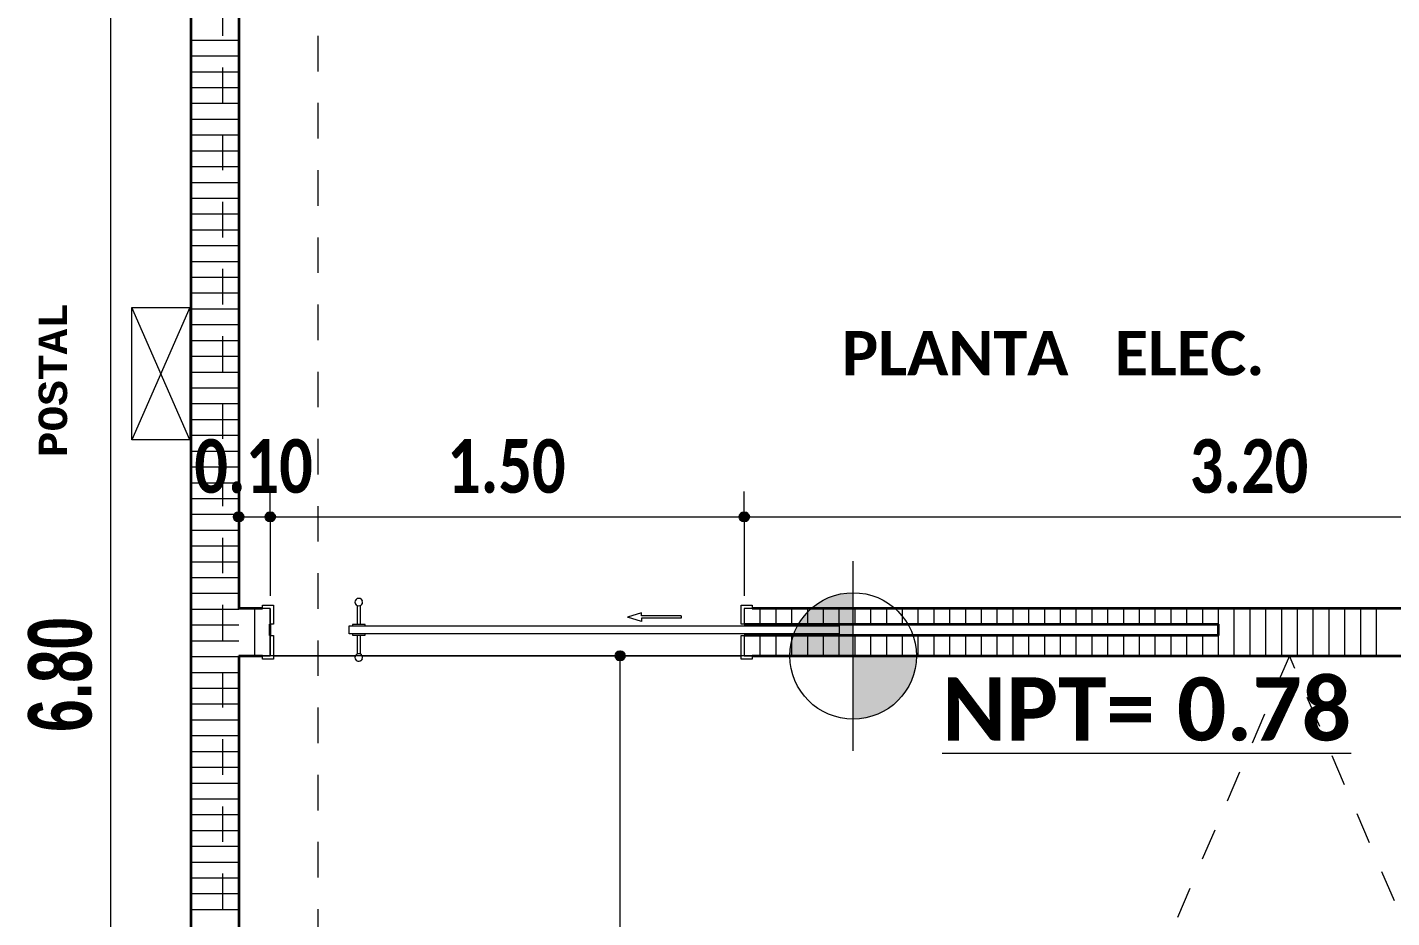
# Model space of a CAD drawing. Header units: metres. Extents: x -144 to 1000, y -717 to 29.
# Drawn here: x 229.079 to 233.397, y -564.701 to -561.885 of the extents above; entities that cross this region are included whole.
import ezdxf

# ---------------------------------------------------------------- set-up
doc = ezdxf.new("R2010")
doc.units = ezdxf.units.M
doc.linetypes.add('Basculante', pattern=[0.11625, 0.075, -0.04125])
doc.linetypes.add('basculante modificado', pattern=[0.18, 0.1125, -0.0675])
doc.layers.get('0').update_dxf_attribs({"color": 1})
for name, color, linetype, lineweight in [('A-ANNO-DIMS', 1, 'Continuous', 9), ('A-DETL', 1, 'Continuous', 9), ('A-DETL-THIN', 1, 'Continuous', 9), ('A-DOOR', 1, 'Continuous', 9), ('A-FLOR', 2, 'Continuous', 9), ('A-WALL', 4, 'Continuous', 9), ('G-ANNO-DIMS', 1, 'Continuous', 9), ('G-ANNO-TEXT', 2, 'Continuous', 9)]:
    doc.layers.add(name, color=color, linetype=linetype, lineweight=lineweight)
doc.layers.add('A-WALL-PATT', color=7, linetype='Continuous', lineweight=35, true_color=0x9c9c9c)
doc.styles.add('Britannic Bold_B_3', font='', dxfattribs={"width": 0.7})
doc.styles.add('Calibri_B', font='calibrib.ttf', dxfattribs={"height": 0.165})
doc.styles.add('Calibri_B_10', font='calibrib.ttf', dxfattribs={"width": 0.8, "height": 0.17})
doc.styles.add('Calibri_B_5', font='calibrib.ttf', dxfattribs={"height": 0.66})
doc.styles.add('Courier New_B_1', font='courbd.ttf', dxfattribs={"width": 1.2, "height": 0.21})
doc.styles.get('Britannic Bold_B_3').set_extended_font_data('Britannic Bold', bold=True)

# ---------------------------------------------------------------- blocks, each defined once
blk = doc.blocks.new('W')
at = {"layer": 'A-ANNO-DIMS', "lineweight": 25}
h = blk.add_hatch(color=256, dxfattribs=at)
edge = h.paths.add_edge_path()
edge.add_arc((227.249, -501.9153), 0.015, 0, 360)
h = blk.add_hatch(color=256, dxfattribs=at)
edge = h.paths.add_edge_path()
edge.add_arc((227.349, -501.9153), 0.015, 0, 360)
h = blk.add_hatch(color=256, dxfattribs=at)
edge = h.paths.add_edge_path()
edge.add_arc((227.349, -501.9153), 0.015, 0, 360)
h = blk.add_hatch(color=256, dxfattribs=at)
edge = h.paths.add_edge_path()
edge.add_arc((228.849, -501.9153), 0.015, 0, 360)
h = blk.add_hatch(color=256, dxfattribs=at)
edge = h.paths.add_edge_path()
edge.add_arc((228.849, -501.9153), 0.015, 0, 360)
at = {"layer": 'A-ANNO-DIMS', "lineweight": 25, "true_color": 0x004080}
h = blk.add_hatch(color=156, dxfattribs=at)
edge = h.paths.add_edge_path()
edge.add_arc((228.4561, -502.3554), 0.015, 0, 360)
at = {"layer": 'G-ANNO-DIMS'}
h = blk.add_hatch(color=256, dxfattribs=at)
edge = h.paths.add_edge_path()
edge.add_line((229.1935, -502.3554), (228.9935, -502.3554))
edge.add_arc((229.1935, -502.3554), 0.2, 90, 180, ccw=False)
edge.add_line((229.1935, -502.1554), (229.1935, -502.3554))
h = blk.add_hatch(color=256, dxfattribs=at)
edge = h.paths.add_edge_path()
edge.add_line((229.1935, -502.3554), (229.3935, -502.3554))
edge.add_arc((229.1935, -502.3554), 0.2, 270, 360, ccw=False)
edge.add_line((229.1935, -502.5554), (229.1935, -502.3554))
at = {"layer": 'A-ANNO-DIMS', "color": 118, "true_color": 0x00592d}
blk.add_line((226.8431, -498.9064), (226.8431, -505.7064), dxfattribs=at)
at = {"layer": 'A-ANNO-DIMS'}
for p, q in [((227.249, -501.9153), (227.249, -501.6653)), ((227.349, -501.9153), (227.349, -501.8353)), ((227.349, -501.9153), (227.349, -501.8353)), ((228.849, -501.9153), (228.849, -501.8353)), ((228.849, -501.9153), (228.849, -501.8353)), ((227.249, -501.9153), (227.349, -501.9153)), ((227.249, -501.9153), (227.249, -501.9953)), ((227.349, -501.9153), (227.349, -502.1653)), ((227.349, -501.9153), (228.849, -501.9153)), ((227.349, -501.9153), (227.349, -502.1653)), ((228.849, -501.9153), (228.849, -502.1653)), ((228.849, -501.9153), (232.049, -501.9153)), ((228.849, -501.9153), (228.849, -502.1653))]:
    blk.add_line(p, q, dxfattribs=at)
at = {"layer": 'A-ANNO-DIMS', "color": 156, "true_color": 0x004080}
for p, q in [((228.4561, -502.3554), (227.9561, -502.3554)), ((228.4561, -505.7064), (228.4561, -502.3554)), ((228.4561, -502.3554), (228.5361, -502.3554))]:
    blk.add_line(p, q, dxfattribs=at)
at = {"layer": 'A-ANNO-DIMS', "lineweight": 25}
for centre in [(227.249, -501.9153), (227.349, -501.9153), (227.349, -501.9153), (228.849, -501.9153), (228.849, -501.9153)]:
    blk.add_circle(centre, 0.015, dxfattribs=at)
at = {"layer": 'A-ANNO-DIMS', "color": 156, "lineweight": 25, "true_color": 0x004080}
blk.add_circle((228.4561, -502.3554), 0.015, dxfattribs=at)
at = {"layer": 'A-DETL', "color": 7, "linetype": 'basculante modificado'}
for p, q in [((227.199, -505.7064), (227.199, -498.9064)), ((227.499, -498.9064), (227.499, -505.7064))]:
    blk.add_line(p, q, dxfattribs=at)
at = {"layer": 'A-DETL', "color": 9, "linetype": 'Basculante', "true_color": 0xc0c0c0}
for p, q in [((230.574, -502.3554), (227.2488, -510.1165)), ((233.8989, -510.1165), (230.574, -502.3554))]:
    blk.add_line(p, q, dxfattribs=at)
at = {"layer": 'A-DETL-THIN'}
for p, q in [((226.911, -501.2529), (227.094, -501.2529)), ((226.911, -501.6719), (226.911, -501.2529)), ((227.094, -501.2529), (226.911, -501.6719)), ((227.094, -501.6719), (226.911, -501.2529)), ((227.094, -501.2529), (227.094, -501.6719)), ((227.094, -501.6719), (226.911, -501.6719)), ((232.049, -502.3554), (227.249, -502.3554)), ((227.249, -502.3554), (227.249, -505.7064))]:
    blk.add_line(p, q, dxfattribs=at)
at = {"layer": 'A-DOOR', "lineweight": 15}
for p, q in [((227.324, -502.1954), (227.359, -502.1954)), ((227.324, -502.2054), (227.324, -502.1954)), ((227.349, -502.2054), (227.324, -502.2054)), ((227.349, -502.2554), (227.349, -502.2054)), ((227.359, -502.1954), (227.359, -502.2554)), ((228.839, -502.1954), (228.874, -502.1954)), ((228.839, -502.2554), (228.839, -502.1954)), ((228.849, -502.2054), (228.849, -502.2554)), ((228.874, -502.2054), (228.849, -502.2054)), ((228.874, -502.1954), (228.874, -502.2054)), ((227.359, -502.2554), (227.349, -502.2554)), ((227.599, -502.2854), (227.599, -502.2604)), ((227.599, -502.2604), (229.149, -502.2604)), ((228.849, -502.2554), (228.839, -502.2554)), ((229.149, -502.2604), (229.149, -502.2854)), ((227.349, -502.3554), (227.349, -502.2904)), ((227.349, -502.2904), (227.359, -502.2904)), ((227.359, -502.2904), (227.359, -502.3654)), ((229.149, -502.2854), (227.599, -502.2854)), ((228.839, -502.3654), (228.839, -502.2904)), ((228.839, -502.2904), (228.849, -502.2904)), ((228.849, -502.2904), (228.849, -502.3554)), ((227.324, -502.3554), (227.349, -502.3554)), ((227.324, -502.3654), (227.324, -502.3554)), ((228.849, -502.3554), (228.874, -502.3554)), ((228.874, -502.3554), (228.874, -502.3654)), ((227.359, -502.3654), (227.324, -502.3654)), ((228.874, -502.3654), (228.839, -502.3654))]:
    blk.add_line(p, q, dxfattribs=at)
at = {"layer": 'A-DOOR'}
for p, q in [((227.624, -502.1959), (227.624, -502.2564)), ((227.634, -502.2564), (227.634, -502.196)), ((228.524, -502.2187), (228.479, -502.2324)), ((228.524, -502.2461), (228.479, -502.2324)), ((228.524, -502.2287), (228.524, -502.2187)), ((228.649, -502.2287), (228.524, -502.2287)), ((228.649, -502.2287), (228.649, -502.2361)), ((227.609, -502.2564), (227.609, -502.2604)), ((227.609, -502.2564), (227.609, -502.2604)), ((227.6097, -502.2564), (227.609, -502.2564)), ((227.649, -502.2564), (227.609, -502.2564)), ((227.6097, -502.2564), (227.609, -502.2564)), ((227.6097, -502.2564), (227.609, -502.2564)), ((227.649, -502.2564), (227.6483, -502.2564)), ((227.649, -502.2564), (227.6483, -502.2564)), ((227.649, -502.2564), (227.6483, -502.2564)), ((227.649, -502.2604), (227.649, -502.2564)), ((227.649, -502.2604), (227.649, -502.2564)), ((228.524, -502.2361), (228.524, -502.2461)), ((228.649, -502.2361), (228.524, -502.2361)), ((227.609, -502.2854), (227.609, -502.2894)), ((227.609, -502.2854), (227.609, -502.2894)), ((227.609, -502.2894), (227.649, -502.2894)), ((227.609, -502.2894), (227.6097, -502.2894)), ((227.609, -502.2894), (227.6097, -502.2894)), ((227.609, -502.2894), (227.6097, -502.2894)), ((227.624, -502.2894), (227.624, -502.3499)), ((227.634, -502.3497), (227.634, -502.2894)), ((227.6483, -502.2894), (227.649, -502.2894)), ((227.6483, -502.2894), (227.649, -502.2894)), ((227.6483, -502.2894), (227.649, -502.2894)), ((227.649, -502.2894), (227.649, -502.2854)), ((227.649, -502.2894), (227.649, -502.2854))]:
    blk.add_line(p, q, dxfattribs=at)
for centre, start, end in [((227.629, -502.1854), 0, 180), ((227.629, -502.1854), 180, 0), ((227.629, -502.1854), 180, 210), ((227.629, -502.1854), 90, 150), ((227.629, -502.1854), 49.2436, 75), ((227.629, -502.1854), 15, 45), ((227.629, -502.1854), 330, 0), ((227.629, -502.1854), 225, 246.0658), ((227.629, -502.1854), 293.9342, 300), ((227.629, -502.3604), 0, 180), ((227.629, -502.3604), 150, 180), ((227.629, -502.3604), 180, 0), ((227.629, -502.3604), 113.9342, 135), ((227.629, -502.3604), 60, 66.0658), ((227.629, -502.3604), 0, 30), ((227.629, -502.3604), 210, 270), ((227.629, -502.3604), 285, 310.7564), ((227.629, -502.3604), 315, 345)]:
    blk.add_arc(centre, 0.012, start, end, dxfattribs=at)
at = {"layer": 'A-FLOR'}
for p, q in [((227.359, -502.3554), (227.6183, -502.3554)), ((227.6396, -502.3554), (228.839, -502.3554))]:
    blk.add_line(p, q, dxfattribs=at)
at = {"layer": 'A-WALL', "lineweight": 35}
for p, q in [((227.099, -505.7064), (227.099, -498.9104)), ((227.249, -498.9104), (227.249, -502.2054)), ((227.324, -502.2054), (227.249, -502.2054)), ((232.049, -502.2054), (228.874, -502.2054)), ((227.349, -502.2904), (227.349, -502.2554)), ((228.849, -502.2554), (230.349, -502.2554)), ((230.349, -502.2554), (230.349, -502.2904)), ((230.349, -502.2904), (228.849, -502.2904)), ((227.249, -502.3554), (227.249, -503.4092)), ((227.249, -502.3554), (227.324, -502.3554)), ((228.874, -502.3554), (232.049, -502.3554))]:
    blk.add_line(p, q, dxfattribs=at)
at = {"layer": 'A-WALL-PATT', "color": 8, "lineweight": 5, "true_color": 0x727272}
for p, q in [((227.249, -500.4085), (227.099, -500.4085)), ((227.249, -500.4585), (227.099, -500.4585)), ((227.249, -500.5085), (227.099, -500.5085)), ((227.249, -500.5585), (227.099, -500.5585)), ((227.249, -500.6085), (227.099, -500.6085)), ((227.249, -500.6585), (227.099, -500.6585)), ((227.249, -500.7085), (227.099, -500.7085)), ((227.249, -500.7585), (227.099, -500.7585)), ((227.249, -500.8085), (227.099, -500.8085)), ((227.249, -500.8585), (227.099, -500.8585)), ((227.249, -500.9085), (227.099, -500.9085)), ((227.249, -500.9585), (227.099, -500.9585)), ((227.249, -501.0085), (227.099, -501.0085)), ((227.249, -501.0585), (227.099, -501.0585)), ((227.249, -501.1085), (227.099, -501.1085)), ((227.249, -501.1585), (227.099, -501.1585)), ((227.249, -501.2085), (227.099, -501.2085)), ((227.249, -501.2585), (227.099, -501.2585)), ((227.249, -501.3085), (227.099, -501.3085)), ((227.249, -501.3585), (227.099, -501.3585)), ((227.249, -501.4085), (227.099, -501.4085)), ((227.249, -501.4585), (227.099, -501.4585)), ((227.249, -501.5085), (227.099, -501.5085)), ((227.249, -501.5585), (227.099, -501.5585)), ((227.249, -501.6085), (227.099, -501.6085)), ((227.249, -501.6585), (227.099, -501.6585)), ((227.249, -501.7085), (227.099, -501.7085)), ((227.249, -501.7585), (227.099, -501.7585)), ((227.249, -501.8085), (227.099, -501.8085)), ((227.249, -501.8585), (227.099, -501.8585)), ((227.249, -501.9085), (227.099, -501.9085)), ((227.249, -501.9585), (227.099, -501.9585)), ((227.249, -502.0085), (227.099, -502.0085)), ((227.249, -502.0585), (227.099, -502.0585)), ((227.249, -502.1085), (227.099, -502.1085)), ((227.249, -502.1585), (227.099, -502.1585)), ((227.249, -502.2085), (227.099, -502.2085)), ((227.2986, -502.2054), (227.2986, -502.3554)), ((227.3486, -502.2054), (227.3486, -502.3554)), ((228.8986, -502.2054), (228.8986, -502.2554)), ((228.9486, -502.2054), (228.9486, -502.2554)), ((228.9986, -502.2054), (228.9986, -502.2554)), ((229.0486, -502.2054), (229.0486, -502.2554)), ((229.0986, -502.2054), (229.0986, -502.2554)), ((229.1486, -502.2054), (229.1486, -502.2554)), ((229.1986, -502.2054), (229.1986, -502.2554)), ((229.2486, -502.2054), (229.2486, -502.2554)), ((229.2986, -502.2054), (229.2986, -502.2554)), ((229.3486, -502.2054), (229.3486, -502.2554)), ((229.3986, -502.2054), (229.3986, -502.2554)), ((229.4486, -502.2054), (229.4486, -502.2554)), ((229.4986, -502.2054), (229.4986, -502.2554)), ((229.5486, -502.2054), (229.5486, -502.2554)), ((229.5986, -502.2054), (229.5986, -502.2554)), ((229.6486, -502.2054), (229.6486, -502.2554)), ((229.6986, -502.2054), (229.6986, -502.2554)), ((229.7486, -502.2054), (229.7486, -502.2554)), ((229.7986, -502.2054), (229.7986, -502.2554)), ((229.8486, -502.2054), (229.8486, -502.2554)), ((229.8986, -502.2054), (229.8986, -502.2554)), ((229.9486, -502.2054), (229.9486, -502.2554)), ((229.9986, -502.2054), (229.9986, -502.2554)), ((230.0486, -502.2054), (230.0486, -502.2554)), ((230.0986, -502.2054), (230.0986, -502.2554)), ((230.1486, -502.2054), (230.1486, -502.2554)), ((230.1986, -502.2054), (230.1986, -502.2554)), ((230.2486, -502.2054), (230.2486, -502.2554)), ((230.2986, -502.2054), (230.2986, -502.2554)), ((230.3486, -502.2054), (230.3486, -502.2554)), ((230.3986, -502.2054), (230.3986, -502.3554)), ((230.4486, -502.2054), (230.4486, -502.3554)), ((230.4986, -502.2054), (230.4986, -502.3554)), ((230.5486, -502.2054), (230.5486, -502.3554)), ((230.5986, -502.2054), (230.5986, -502.3554)), ((230.6486, -502.2054), (230.6486, -502.3554)), ((230.6986, -502.2054), (230.6986, -502.3554)), ((230.7486, -502.2054), (230.7486, -502.3554)), ((230.7986, -502.2054), (230.7986, -502.3554)), ((230.8486, -502.2054), (230.8486, -502.3554)), ((227.249, -502.2585), (227.099, -502.2585)), ((227.249, -502.3085), (227.099, -502.3085)), ((228.8986, -502.2904), (228.8986, -502.3554)), ((228.9486, -502.2904), (228.9486, -502.3554)), ((228.9986, -502.2904), (228.9986, -502.3554)), ((229.0486, -502.2904), (229.0486, -502.3554)), ((229.0986, -502.2904), (229.0986, -502.3554)), ((229.1486, -502.2904), (229.1486, -502.3554)), ((229.1986, -502.2904), (229.1986, -502.3554)), ((229.2486, -502.2904), (229.2486, -502.3554)), ((229.2986, -502.2904), (229.2986, -502.3554)), ((229.3486, -502.2904), (229.3486, -502.3554)), ((229.3986, -502.2904), (229.3986, -502.3554)), ((229.4486, -502.2904), (229.4486, -502.3554)), ((229.4986, -502.2904), (229.4986, -502.3554)), ((229.5486, -502.2904), (229.5486, -502.3554)), ((229.5986, -502.2904), (229.5986, -502.3554)), ((229.6486, -502.2904), (229.6486, -502.3554)), ((229.6986, -502.2904), (229.6986, -502.3554)), ((229.7486, -502.2904), (229.7486, -502.3554)), ((229.7986, -502.2904), (229.7986, -502.3554)), ((229.8486, -502.2904), (229.8486, -502.3554)), ((229.8986, -502.2904), (229.8986, -502.3554)), ((229.9486, -502.2904), (229.9486, -502.3554)), ((229.9986, -502.2904), (229.9986, -502.3554)), ((230.0486, -502.2904), (230.0486, -502.3554)), ((230.0986, -502.2904), (230.0986, -502.3554)), ((230.1486, -502.2904), (230.1486, -502.3554)), ((230.1986, -502.2904), (230.1986, -502.3554)), ((230.2486, -502.2904), (230.2486, -502.3554)), ((230.2986, -502.2904), (230.2986, -502.3554)), ((230.3486, -502.2904), (230.3486, -502.3554)), ((227.249, -502.3585), (227.099, -502.3585)), ((227.249, -502.4085), (227.099, -502.4085)), ((227.249, -502.4585), (227.099, -502.4585)), ((227.249, -502.5085), (227.099, -502.5085)), ((227.249, -502.5585), (227.099, -502.5585)), ((227.249, -502.6085), (227.099, -502.6085)), ((227.249, -502.6585), (227.099, -502.6585)), ((227.249, -502.7085), (227.099, -502.7085)), ((227.249, -502.7585), (227.099, -502.7585)), ((227.249, -502.8085), (227.099, -502.8085)), ((227.249, -502.8585), (227.099, -502.8585)), ((227.249, -502.9085), (227.099, -502.9085)), ((227.249, -502.9585), (227.099, -502.9585)), ((227.249, -503.0085), (227.099, -503.0085)), ((227.249, -503.0585), (227.099, -503.0585)), ((227.249, -503.1085), (227.099, -503.1085)), ((227.249, -503.1585), (227.099, -503.1585))]:
    blk.add_line(p, q, dxfattribs=at)
at = {"layer": 'G-ANNO-DIMS'}
for p, q in [((229.1935, -502.6554), (229.1935, -502.0554)), ((228.8935, -502.3554), (230.5935, -502.3554))]:
    blk.add_line(p, q, dxfattribs=at)
at = {"layer": 'G-ANNO-DIMS', "color": 5, "true_color": 0x0000ff}
blk.add_line((229.2037, -502.3554), (229.1935, -502.3554), dxfattribs=at)
at = {"layer": 'G-ANNO-DIMS'}
blk.add_circle((229.1935, -502.3554), 0.2, dxfattribs=at)
at = {"layer": 'A-ANNO-DIMS', "char_height": 0.17, "width": 0.456734, "attachment_point": 1, "line_spacing_factor": 1.158048, "style": 'Calibri_B_10'}
for s, insert in [('0.10', (227.1087, -501.6697)), ('1.50', (227.9087, -501.6697)), ('3.20', (230.2587, -501.6697))]:
    blk.add_mtext(s, dxfattribs=dict(at, insert=insert))
at = {"layer": 'A-ANNO-DIMS', "color": 118, "true_color": 0x00592d, "insert": (226.5831, -502.5964), "char_height": 0.2, "width": 0.696141, "attachment_point": 1, "rotation": 90, "line_spacing_factor": 1.000203, "style": 'Britannic Bold_B_3'}
blk.add_mtext('6.80', dxfattribs=at)
at = {"layer": 'G-ANNO-DIMS', "color": 5, "true_color": 0x0000ff, "style": 'Calibri_B'}
blk.add_text('%%UNPT= 0.78', height=0.2, dxfattribs=at).set_placement((229.4748, -502.6231))
at = {"layer": 'G-ANNO-TEXT', "style": 'Courier New_B_1', "width": 0.9}
blk.add_text('POSTAL', height=0.09, rotation=90, dxfattribs=at).set_placement((226.7061, -501.7266))
at = {"layer": 'G-ANNO-TEXT', "style": 'Calibri_B_5'}
blk.add_text('PLANTA   ELEC.', height=0.14, dxfattribs=at).set_placement((229.1579, -501.4679))

msp = doc.modelspace()

# ---------------------------------------------------------------- block references
at = {"color": 3}
msp.add_blockref('W', (2.4994, -61.5176), dxfattribs=at)

doc.saveas('drawing.dxf')
